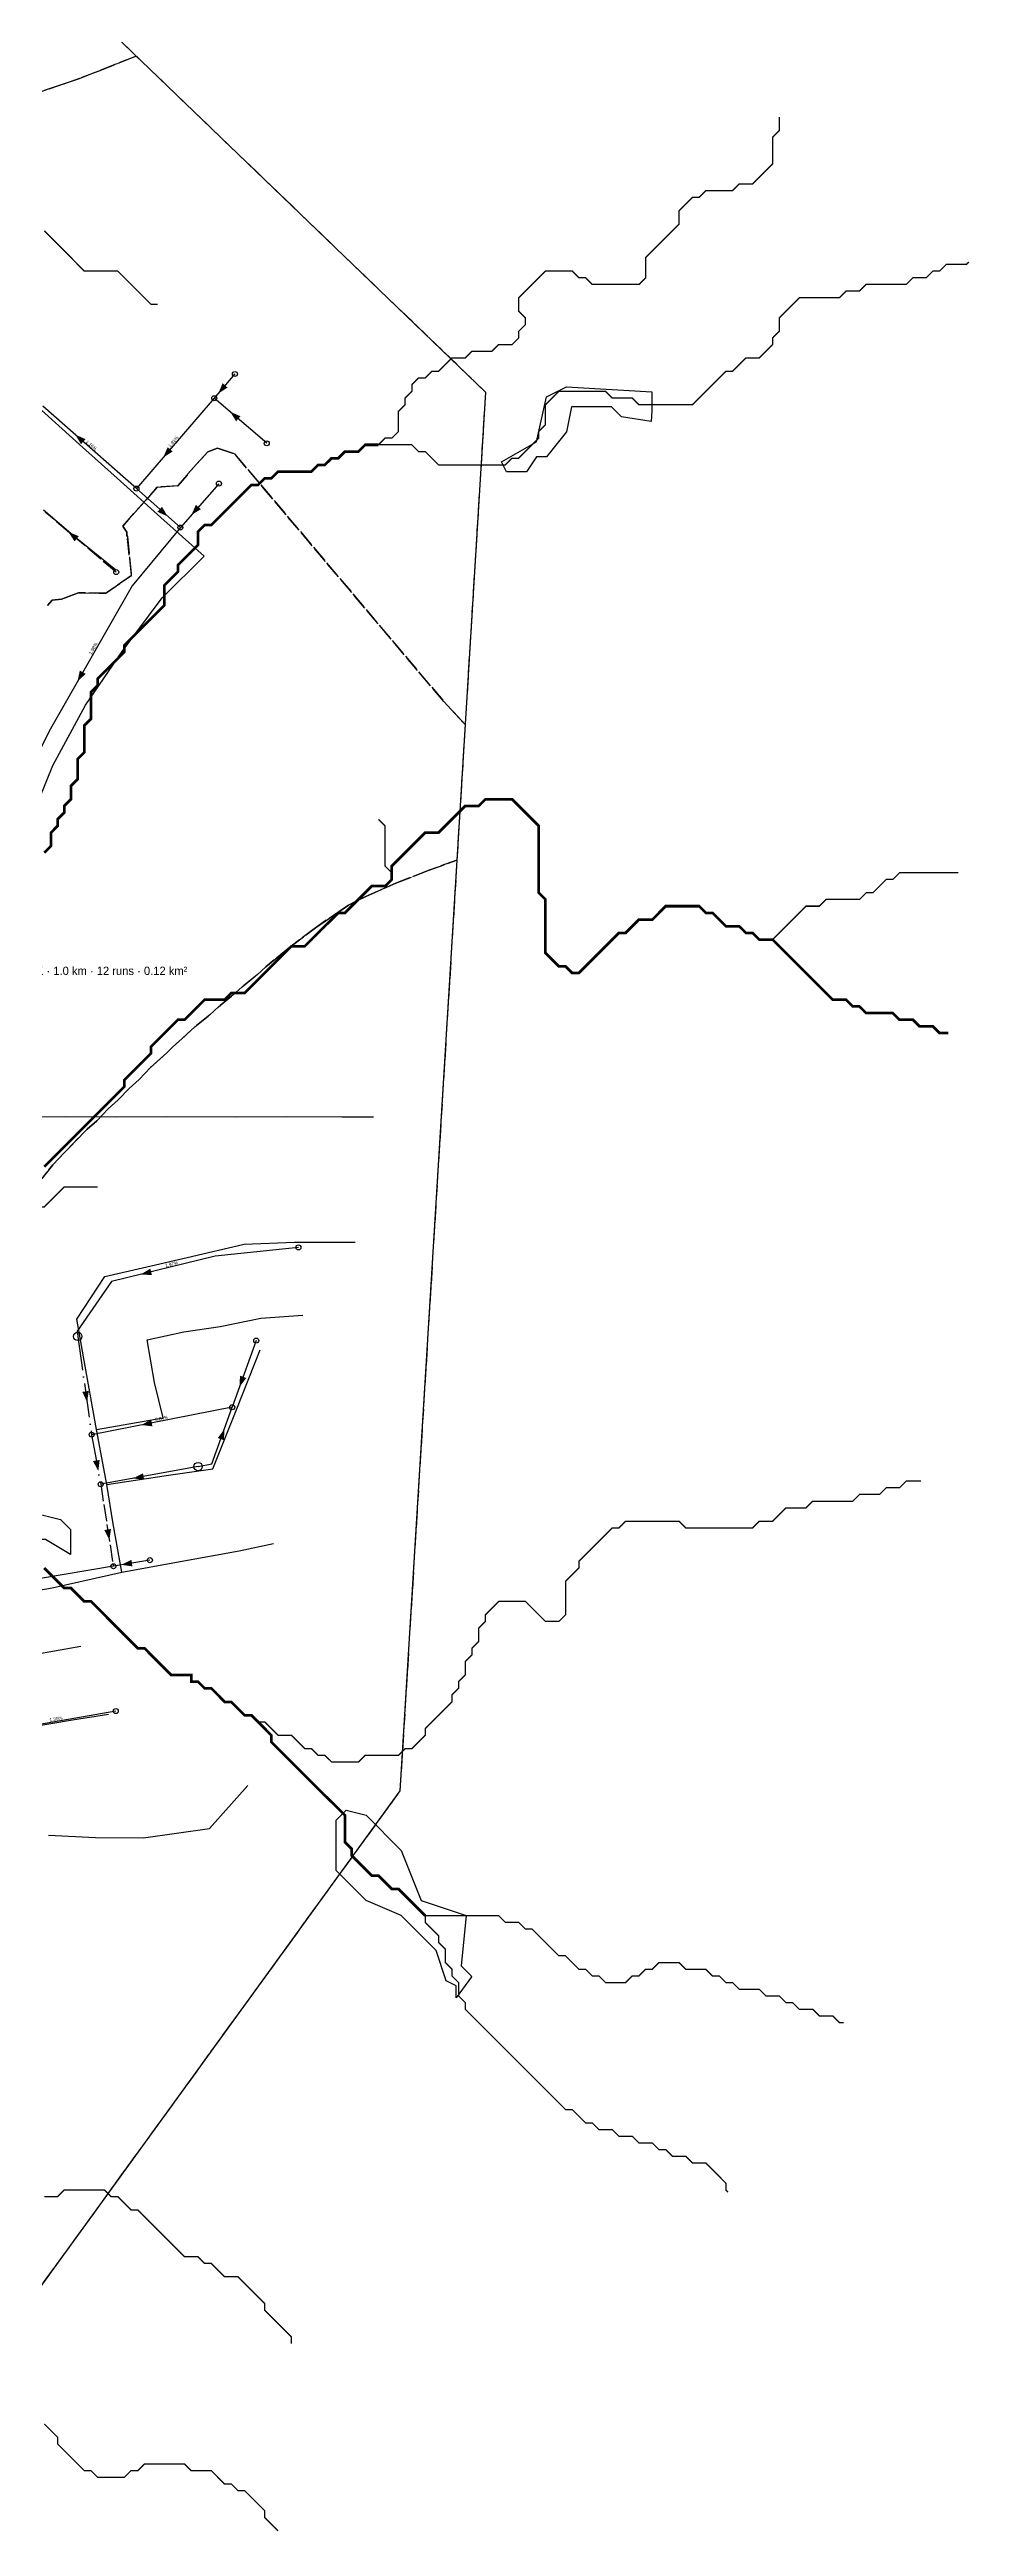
# Model space of a CAD drawing. Header units: metres. Extents: x 442821 to 452274, y 2561971 to 2571293.
# Drawn here: x 451723 to 452274, y 2568303 to 2569786 of the extents above; entities that cross this region are included whole.
import ezdxf
from ezdxf.enums import TextEntityAlignment as Align

# ---------------------------------------------------------------- set-up
doc = ezdxf.new("R2010")
doc.units = ezdxf.units.M
doc.header["$LTSCALE"] = 8
doc.linetypes.add('DASHDOT', pattern=[3.556, 2.54, -0.508, 0, -0.508])
doc.linetypes.add('DASHED', pattern=[1.524, 1.27, -0.254])
for name, color, linetype in [('A_ARROWS', 7, 'Continuous'), ('A_BUILT_2006', 252, 'Continuous'), ('A_CATCH_LABEL', 7, 'Continuous'), ('A_CATCHMENTS', 7, 'Continuous'), ('A_ENVELOPE', 3, 'Continuous'), ('A_GRADIENT', 8, 'Continuous'), ('A_JUNCTIONS', 8, 'Continuous'), ('A_RUNS', 7, 'Continuous'), ('A_STREAMS', 5, 'Continuous'), ('A_WADI', 4, 'Continuous')]:
    doc.layers.add(name, color=color, linetype=linetype)

msp = doc.modelspace()

# ---------------------------------------------------------------- linework, layer by layer
at = {"layer": 'A_ARROWS', "color": 2}
for points in [[(451824.3, 2569579.9), (451826.9, 2569586.1), (451829.9, 2569583.5)], [(451831.4, 2569569), (451837.6, 2569566.3), (451835, 2569563.3)], [(451738.7, 2569555.3), (451744.8, 2569552.6), (451742.1, 2569549.6)], [(451791.3, 2569541.6), (451794, 2569547.8), (451797, 2569545.2)], [(451734.6, 2569497.1), (451740.8, 2569494.5), (451738.2, 2569491.4)], [(451777.9, 2569052.7), (451783.6, 2569056.2), (451784.6, 2569052.3)], [(451837, 2568985.4), (451837.3, 2568992.1), (451841.1, 2568990.7)], [(451745.7, 2568976.3), (451742.9, 2568982.4), (451746.8, 2568983)], [(451778.2, 2568962.6), (451784.1, 2568965.8), (451784.9, 2568961.8)], [(451828, 2568960.2), (451827.7, 2568953.5), (451824, 2568954.8)], [(451752.5, 2568935), (451749.3, 2568941), (451753.3, 2568941.7)], [(451773.3, 2568930.6), (451779.2, 2568933.7), (451780, 2568929.8)], [(451759.1, 2568893.7), (451756.1, 2568899.7), (451760.1, 2568900.4)], [(451766.3, 2568878.9), (451772.3, 2568881.9), (451772.9, 2568878)]]:
    msp.add_solid(points, dxfattribs=at)
at = {"layer": 'A_ARROWS', "color": 1}
for points in [[(451794, 2569506.4), (451787.9, 2569509.1), (451790.6, 2569512.1)], [(451808.2, 2569507.2), (451810.9, 2569513.3), (451813.9, 2569510.7)], [(451740, 2569407.6), (451741.4, 2569414.1), (451744.9, 2569412.1)]]:
    msp.add_solid(points, dxfattribs=at)
at = {"layer": 'A_BUILT_2006', "color": 252}
for points in [[(451741.3, 2569549.4), (451714.2, 2569573.7)], [(451763.8, 2569529.2), (451741.3, 2569549.4)], [(451790, 2569505.7), (451763.8, 2569529.2)], [(451719.6, 2569510.2), (451738.8, 2569493.9)], [(451815.9, 2569482.5), (451790, 2569505.7)], [(451738.8, 2569493.9), (451762.8, 2569474.6)], [(451790.8, 2569457.6), (451815.9, 2569482.5)], [(451766.8, 2569425.5), (451790.8, 2569457.6)], [(451744.8, 2569393.4), (451766.8, 2569425.5)], [(451725.3, 2569357.3), (451744.8, 2569393.4)], [(451708.8, 2569316.8), (451725.3, 2569357.3)], [(451703.1, 2569147), (451733.1, 2569147.2)], [(451733.1, 2569147.2), (451763.2, 2569147)], [(451763.2, 2569147), (451793.2, 2569147.2)], [(451793.2, 2569147.2), (451835.3, 2569147)], [(451835.3, 2569147), (451865.3, 2569147.2)], [(451865.3, 2569147.2), (451898.2, 2569147)], [(451898.2, 2569147), (451917.3, 2569147.1)], [(451781.5, 2569057.2), (451805.7, 2569062.8)], [(451805.7, 2569062.8), (451839.9, 2569070.8)], [(451839.9, 2569070.8), (451869.9, 2569072.1)], [(451869.9, 2569072.1), (451906.2, 2569072)], [(451739.6, 2569026), (451756.4, 2569051.4)], [(451756.4, 2569051.4), (451781.5, 2569057.2)], [(451743.7, 2569003.4), (451739.6, 2569026)], [(451781.8, 2569013.5), (451803.6, 2569018.4)], [(451803.6, 2569018.4), (451825.4, 2569021.6)], [(451825.4, 2569021.6), (451849.7, 2569026.5)], [(451849.7, 2569026.5), (451874.9, 2569028.4)], [(451751.4, 2568959.9), (451743.7, 2569003.4)], [(451786.2, 2568988.1), (451781.8, 2569013.5)], [(451835.4, 2568972.2), (451849.3, 2569007.6)], [(451791.3, 2568966.8), (451786.2, 2568988.1)], [(451821, 2568936.3), (451835.4, 2568972.2)], [(451751.4, 2568959.9), (451791.3, 2568966.8)], [(451757.6, 2568926.9), (451751.4, 2568959.9)], [(451757.6, 2568926.9), (451794.6, 2568932.5)], [(451761.4, 2568903.4), (451757.6, 2568926.9)], [(451794.6, 2568932.5), (451821, 2568936.3)], [(451766.6, 2568874.6), (451761.4, 2568903.4)], [(451801.4, 2568880.9), (451836.8, 2568887.2)], [(451836.8, 2568887.2), (451857.3, 2568891.7)], [(451724.9, 2568865.2), (451766.6, 2568874.6)], [(451766.6, 2568874.6), (451801.4, 2568880.9)], [(451681.4, 2568857.6), (451724.9, 2568865.2)], [(451713.9, 2568825.3), (451742, 2568830.2)], [(451712.2, 2568781.9), (451737, 2568786.2)], [(451737, 2568786.2), (451758.6, 2568789.6)], [(451819.1, 2568721.2), (451842, 2568746.8)], [(451779.5, 2568715.6), (451819.1, 2568721.2)], [(451722.6, 2568717.2), (451750.7, 2568715.8)], [(451750.7, 2568715.8), (451779.5, 2568715.6)]]:
    msp.add_lwpolyline(points, dxfattribs=at)
at = {"layer": 'A_CATCHMENTS', "color": 3, "linetype": 'DASHED'}
msp.add_lwpolyline([(451254.2, 2570283), (451775.2, 2569781.9), (451774.8, 2569781.7), (451741.2, 2569768.4), (451711.6, 2569758.4), (451685.3, 2569751.1), (451660.9, 2569746.2), (451638.4, 2569743.5), (451618.1, 2569743), (451599.6, 2569744.9), (451583.1, 2569749), (451568.6, 2569755.2), (451556, 2569763.6), (451549, 2569770.6), (451544.6, 2569773.5), (451536.9, 2569780.9), (451533.2, 2569783.3), (451524.9, 2569791.2)], dxfattribs=at)
at = {"layer": 'A_CATCHMENTS', "color": 2, "linetype": 'DASHED'}
for points in [[(451711.6, 2569758.4), (451741.2, 2569768.4), (451774.8, 2569781.7), (451775.2, 2569781.9), (451984.3, 2569580.8), (451972.1, 2569381.9), (451959.3, 2569395.6), (451834.1, 2569543.8), (451823.9, 2569547.3), (451818.1, 2569545), (451806, 2569531.9), (451805.7, 2569531), (451800, 2569524.7), (451787.8, 2569523.9), (451767.1, 2569500.5), (451769.5, 2569497), (451769.6, 2569494.9), (451769.9, 2569494.3), (451772.3, 2569471), (451757, 2569460.4), (451740.6, 2569460.6), (451730.5, 2569456.9), (451724.8, 2569456.2), (451722, 2569453.1)], [(451715.4, 2569105.7), (451725.2, 2569118.3), (451745.8, 2569139.7), (451751.5, 2569144.7), (451758.3, 2569151.8), (451764.3, 2569157.1), (451770.9, 2569163.9), (451777, 2569169.4), (451783.8, 2569176.5), (451793.5, 2569185.3), (451796.9, 2569188.7), (451810.3, 2569200.9), (451819.2, 2569208.1), (451824.4, 2569212.9), (451833.3, 2569220.1), (451838.6, 2569224.8), (451847.5, 2569232.1), (451852.7, 2569236.8), (451867.2, 2569248.6), (451882.6, 2569260.2), (451899, 2569271.6), (451902.3, 2569273.6), (451907.2, 2569276.3), (451912.7, 2569278.9), (451930.6, 2569286.8), (451950, 2569294.5), (451967.2, 2569300.6), (451933.1, 2568743.7), (451670.8, 2568382.2)]]:
    msp.add_lwpolyline(points, dxfattribs=at)
at = {"layer": 'A_CATCHMENTS', "color": 1, "linetype": 'DASHED'}
msp.add_lwpolyline([(451722, 2569453.1), (451724.8, 2569456.2), (451730.5, 2569456.9), (451740.6, 2569460.6), (451757, 2569460.4), (451772.3, 2569471), (451769.9, 2569494.3), (451769.6, 2569494.9), (451769.5, 2569497), (451767.1, 2569500.5), (451787.8, 2569523.9), (451800, 2569524.7), (451805.7, 2569531), (451806, 2569531.9), (451818.1, 2569545), (451823.9, 2569547.3), (451834.1, 2569543.8), (451959.3, 2569395.6), (451972.1, 2569381.9), (451967.2, 2569300.6), (451950, 2569294.5), (451930.6, 2569286.8), (451912.7, 2569278.9), (451907.2, 2569276.3), (451902.3, 2569273.6), (451899, 2569271.6), (451882.6, 2569260.2), (451867.2, 2569248.6), (451852.7, 2569236.8), (451847.5, 2569232.1), (451838.6, 2569224.8), (451833.3, 2569220.1), (451824.4, 2569212.9), (451819.2, 2569208.1), (451810.3, 2569200.9), (451796.9, 2569188.7), (451793.5, 2569185.3), (451783.8, 2569176.5), (451777, 2569169.4), (451770.9, 2569163.9), (451764.3, 2569157.1), (451758.3, 2569151.8), (451751.5, 2569144.7), (451745.8, 2569139.7), (451725.2, 2569118.3), (451715.4, 2569105.7)], dxfattribs=at)
at = {"layer": 'A_ENVELOPE', "color": 3}
msp.add_lwpolyline([(450486.8, 2570738.8), (451379.7, 2570566.7), (451254.2, 2570283), (451984.3, 2569580.8), (451933.1, 2568743.7), (451207.7, 2567743.8)], dxfattribs=at)
at = {"layer": 'A_JUNCTIONS'}
for centre in [(451821.9, 2569577.1), (451834.3, 2569591.6), (451853.3, 2569550.1), (451775.3, 2569523), (451824.7, 2569526), (451801.6, 2569499.7), (451763.2, 2569473), (451872.3, 2569068.9), (451847, 2569013.1), (451832.7, 2568973.2), (451748.5, 2568956.8), (451753.9, 2568927.1), (451783.4, 2568881.7), (451761.5, 2568878.1), (451762.9, 2568791.4)]:
    msp.add_circle(centre, 1.5, dxfattribs=at)
at = {"layer": 'A_JUNCTIONS', "color": 30}
for centre in [(451740.2, 2569015.6), (451812.2, 2568937.7)]:
    msp.add_circle(centre, 2.5, dxfattribs=at)
at = {"layer": 'A_RUNS', "color": 2}
for points in [[(451834.3, 2569591.6), (451821.9, 2569577.2)], [(451775.3, 2569523), (451719.3, 2569572.4)], [(451821.9, 2569577.2), (451775.3, 2569523)], [(451853.3, 2569550.1), (451821.9, 2569577.2)], [(451872.3, 2569068.9), (451822.5, 2569063.7), (451760.4, 2569048.4), (451739.8, 2569018.7), (451740.2, 2569015.6)], [(451847, 2569013.1), (451832.7, 2568973.2)], [(451832.7, 2568973.2), (451748.5, 2568956.8)], [(451812.2, 2568937.7), (451820.5, 2568939.3), (451832.7, 2568973.2)], [(451812.2, 2568937.7), (451753.9, 2568927.1)], [(451761.5, 2568878.1), (451675.1, 2568863.6)], [(451783.4, 2568881.7), (451761.5, 2568878.1)], [(451762.9, 2568791.4), (451691.9, 2568778.9)]]:
    msp.add_lwpolyline(points, dxfattribs=at)
at = {"layer": 'A_RUNS', "color": 1}
for points in [[(451775.3, 2569523), (451801.6, 2569499.7)], [(451824.7, 2569525.9), (451801.6, 2569499.7)], [(451801.6, 2569499.7), (451772.7, 2569464.9), (451723, 2569377.8), (451708.2, 2569348)]]:
    msp.add_lwpolyline(points, dxfattribs=at)
at = {"layer": 'A_RUNS', "color": 2, "linetype": 'DASHED'}
for points in [[(451763.2, 2569472.9), (451720.7, 2569508.9)], [(451753.9, 2568927.1), (451761.5, 2568878.1)]]:
    msp.add_lwpolyline(points, dxfattribs=at)
at = {"layer": 'A_RUNS', "color": 2, "linetype": 'DASHDOT'}
for points in [[(451740.2, 2569015.6), (451748.5, 2568956.8)], [(451748.5, 2568956.8), (451753.9, 2568927.1)]]:
    msp.add_lwpolyline(points, dxfattribs=at)
at = {"layer": 'A_STREAMS', "color": 5}
for points, const_width in [([(452160.2, 2569745.3), (452160.2, 2569741.3), (452160.2, 2569737.3), (452156.2, 2569733.3), (452156.2, 2569729.3), (452156.2, 2569725.3), (452156.2, 2569721.3), (452156.2, 2569717.3), (452152.2, 2569713.3), (452148.2, 2569709.3), (452144.2, 2569705.3), (452140.2, 2569705.3), (452136.2, 2569705.3), (452132.2, 2569701.3), (452128.2, 2569701.3), (452124.2, 2569701.3), (452120.2, 2569701.3), (452116.2, 2569701.3), (452112.2, 2569697.3), (452108.2, 2569697.3), (452104.2, 2569693.3), (452100.2, 2569689.3), (452100.2, 2569685.3), (452100.2, 2569681.3), (452096.2, 2569677.3), (452092.2, 2569673.3), (452088.2, 2569669.3), (452084.2, 2569665.3), (452080.2, 2569661.3), (452080.2, 2569657.2), (452080.2, 2569653.2), (452080.2, 2569649.2), (452076.2, 2569645.2), (452072.2, 2569645.2), (452068.2, 2569645.2), (452064.2, 2569645.2), (452060.2, 2569645.2), (452056.2, 2569645.2), (452052.2, 2569645.2), (452048.2, 2569645.2), (452044.2, 2569649.2), (452040.2, 2569649.2), (452036.2, 2569653.2), (452032.2, 2569653.2), (452028.2, 2569653.2), (452024.2, 2569653.2), (452020.2, 2569653.2), (452016.2, 2569649.2), (452012.2, 2569645.2), (452008.2, 2569641.2), (452004.2, 2569637.2), (452004.2, 2569633.2), (452004.2, 2569629.2), (452008.2, 2569625.2), (452008.2, 2569621.2), (452004.2, 2569617.2), (452004.2, 2569613.2), (452000.2, 2569609.2), (451996.2, 2569609.2), (451992.2, 2569609.2), (451988.2, 2569605.2), (451984.2, 2569605.2), (451980.2, 2569605.2), (451976.2, 2569605.2), (451972.2, 2569601.2), (451968.2, 2569601.2), (451964.2, 2569601.2), (451960.2, 2569597.2), (451956.2, 2569593.2), (451952.2, 2569593.2), (451948.2, 2569589.2), (451944.2, 2569589.2), (451940.2, 2569585.2), (451940.2, 2569581.2), (451936.2, 2569577.2), (451936.2, 2569573.2), (451932.2, 2569569.2), (451932.2, 2569565.2), (451932.2, 2569561.2), (451932.2, 2569557.2), (451928.2, 2569553.2), (451924.2, 2569553.2), (451920.2, 2569549.2)], 0.8), ([(451788.1, 2569633.2), (451784.1, 2569633.2), (451780.1, 2569637.2), (451776.1, 2569641.2), (451772.1, 2569645.2), (451768.1, 2569649.2), (451764.1, 2569653.2), (451760.1, 2569653.2), (451756.1, 2569653.2), (451752.1, 2569653.2), (451748.1, 2569653.2), (451744.1, 2569653.2), (451740.1, 2569657.2), (451736.1, 2569661.3), (451732.1, 2569665.3), (451728.1, 2569669.3), (451724.1, 2569673.3), (451720.1, 2569677.3)], 0.8), ([(452273.7, 2569658.7), (452272.2, 2569657.2), (452268.2, 2569657.2), (452264.2, 2569657.2), (452260.2, 2569657.2), (452256.2, 2569653.2), (452252.2, 2569653.2), (452248.2, 2569649.2), (452244.2, 2569649.2), (452240.2, 2569649.2), (452236.2, 2569645.2), (452232.2, 2569645.2), (452228.2, 2569645.2), (452224.2, 2569645.2), (452220.2, 2569645.2), (452216.2, 2569645.2), (452212.2, 2569645.2), (452208.2, 2569641.2), (452204.2, 2569641.2), (452200.2, 2569641.2), (452196.2, 2569637.2), (452192.2, 2569637.2), (452188.2, 2569637.2), (452184.2, 2569637.2), (452180.2, 2569637.2), (452176.2, 2569637.2), (452172.2, 2569637.2), (452168.2, 2569633.2), (452164.2, 2569629.2), (452160.2, 2569625.2), (452160.2, 2569621.2), (452160.2, 2569617.2), (452156.2, 2569613.2), (452156.2, 2569609.2), (452152.2, 2569605.2), (452148.2, 2569601.2), (452144.2, 2569601.2), (452140.2, 2569601.2), (452136.2, 2569597.2), (452132.2, 2569593.2), (452128.2, 2569593.2), (452124.2, 2569589.2), (452120.2, 2569585.2), (452116.2, 2569581.2), (452112.2, 2569577.2), (452108.2, 2569573.2), (452104.2, 2569573.2), (452100.2, 2569573.2), (452096.2, 2569573.2), (452092.2, 2569573.2), (452088.2, 2569573.2), (452084.2, 2569573.2), (452080.2, 2569573.2), (452076.2, 2569573.2), (452072.2, 2569577.2), (452068.2, 2569577.2), (452064.2, 2569577.2), (452060.2, 2569577.2), (452056.2, 2569581.2), (452052.2, 2569581.2), (452048.2, 2569581.2), (452044.2, 2569581.2), (452040.2, 2569581.2), (452036.2, 2569581.2), (452032.2, 2569581.2), (452028.2, 2569581.2), (452024.2, 2569577.2), (452020.2, 2569573.2), (452020.2, 2569569.2), (452020.2, 2569565.2), (452020.2, 2569561.2), (452016.2, 2569557.2), (452016.2, 2569553.2), (452012.2, 2569549.2), (452008.2, 2569545.2), (452004.2, 2569541.2), (452000.2, 2569541.2), (451996.2, 2569537.2), (451992.2, 2569537.2), (451988.2, 2569537.2), (451984.2, 2569537.2), (451980.2, 2569537.2), (451976.2, 2569537.2), (451972.2, 2569537.2), (451968.2, 2569537.2), (451964.2, 2569537.2), (451960.2, 2569537.2), (451956.2, 2569537.2), (451952.2, 2569541.2), (451948.2, 2569545.2), (451944.2, 2569545.2), (451940.2, 2569549.2), (451936.2, 2569549.2), (451932.2, 2569549.2), (451928.2, 2569549.2), (451924.2, 2569549.2), (451920.2, 2569549.2)], 0.8), ([(451920.2, 2569549.2), (451916.2, 2569549.2), (451912.2, 2569549.2), (451908.2, 2569545.2), (451904.2, 2569545.2), (451900.2, 2569545.2), (451896.2, 2569541.2), (451892.2, 2569541.2), (451888.1, 2569537.2), (451884.1, 2569537.2), (451880.1, 2569533.2), (451876.1, 2569533.2), (451872.1, 2569533.2), (451868.1, 2569533.2), (451864.1, 2569533.2), (451860.1, 2569533.2), (451856.1, 2569529.2), (451852.1, 2569529.2), (451848.1, 2569525.2), (451844.1, 2569525.2), (451840.1, 2569521.2), (451836.1, 2569517.2), (451832.1, 2569513.2), (451828.1, 2569509.2), (451824.1, 2569505.2), (451820.1, 2569501.2), (451816.1, 2569501.2), (451812.1, 2569497.2), (451812.1, 2569493.2), (451812.1, 2569489.2), (451808.1, 2569485.2), (451804.1, 2569481.2), (451800.1, 2569477.2), (451800.1, 2569473.2), (451796.1, 2569469.2), (451792.1, 2569465.2), (451792.1, 2569461.2), (451792.1, 2569457.2), (451792.1, 2569453.2), (451788.1, 2569449.2), (451784.1, 2569445.2), (451780.1, 2569441.2), (451776.1, 2569437.2), (451772.1, 2569433.2), (451768.1, 2569429.2), (451768.1, 2569425.2), (451764.1, 2569421.2), (451760.1, 2569417.2), (451756.1, 2569413.2), (451752.1, 2569409.2), (451752.1, 2569405.2), (451748.1, 2569401.2), (451748.1, 2569397.2), (451748.1, 2569393.2), (451748.1, 2569389.2), (451748.1, 2569385.2), (451744.1, 2569381.2), (451744.1, 2569377.2), (451744.1, 2569373.2), (451744.1, 2569369.1), (451744.1, 2569365.1), (451740.1, 2569361.1), (451740.1, 2569357.1), (451740.1, 2569353.1), (451740.1, 2569349.1), (451736.1, 2569345.1), (451736.1, 2569341.1), (451736.1, 2569337.1), (451732.1, 2569333.1), (451732.1, 2569329.1), (451728.1, 2569325.1), (451728.1, 2569321.1), (451724.1, 2569317.1), (451724.1, 2569313.1), (451724.1, 2569309.1), (451720.1, 2569305.1)], 1.6), ([(452156.2, 2569253.1), (452152.2, 2569253.1), (452148.2, 2569253.1), (452144.2, 2569257.1), (452140.2, 2569257.1), (452136.2, 2569261.1), (452132.2, 2569261.1), (452128.2, 2569261.1), (452124.2, 2569265.1), (452120.2, 2569269.1), (452116.2, 2569269.1), (452112.2, 2569273.1), (452108.2, 2569273.1), (452104.2, 2569273.1), (452100.2, 2569273.1), (452096.2, 2569273.1), (452092.2, 2569273.1), (452088.2, 2569269.1), (452084.2, 2569265.1), (452080.2, 2569265.1), (452076.2, 2569265.1), (452072.2, 2569261.1), (452068.2, 2569257.1), (452064.2, 2569257.1), (452060.2, 2569253.1), (452056.2, 2569249.1), (452052.2, 2569245.1), (452048.2, 2569241.1), (452044.2, 2569237.1), (452040.2, 2569233.1), (452036.2, 2569233.1), (452032.2, 2569237.1), (452028.2, 2569237.1), (452024.2, 2569241.1), (452020.2, 2569245.1), (452020.2, 2569249.1), (452020.2, 2569253.1), (452020.2, 2569257.1), (452020.2, 2569261.1), (452020.2, 2569265.1), (452020.2, 2569269.1), (452020.2, 2569273.1), (452020.2, 2569277.1), (452016.2, 2569281.1), (452016.2, 2569285.1), (452016.2, 2569289.1), (452016.2, 2569293.1), (452016.2, 2569297.1), (452016.2, 2569301.1), (452016.2, 2569305.1), (452016.2, 2569309.1), (452016.2, 2569313.1), (452016.2, 2569317.1), (452016.2, 2569321.1), (452012.2, 2569325.1), (452008.2, 2569329.1), (452004.2, 2569333.1), (452000.2, 2569337.1), (451996.2, 2569337.1), (451992.2, 2569337.1), (451988.2, 2569337.1), (451984.2, 2569337.1), (451980.2, 2569333.1), (451976.2, 2569333.1), (451972.2, 2569333.1), (451968.2, 2569329.1), (451964.2, 2569325.1), (451960.2, 2569321.1), (451956.2, 2569317.1), (451952.2, 2569317.1), (451948.2, 2569317.1), (451944.2, 2569313.1), (451940.2, 2569309.1), (451936.2, 2569305.1), (451932.2, 2569301.1), (451928.2, 2569297.1), (451928.2, 2569293.1)], 1.6), ([(451920.2, 2569325.1), (451924.2, 2569321.1), (451924.2, 2569317.1), (451924.2, 2569313.1), (451924.2, 2569309.1), (451924.2, 2569305.1), (451924.2, 2569301.1), (451924.2, 2569297.1), (451928.2, 2569293.1)], 0.8), ([(451928.2, 2569293.1), (451928.2, 2569289.1), (451924.2, 2569285.1), (451920.2, 2569285.1), (451916.2, 2569285.1), (451912.2, 2569281.1), (451908.2, 2569277.1), (451904.2, 2569273.1), (451900.2, 2569269.1), (451896.2, 2569269.1), (451892.2, 2569265.1), (451888.1, 2569261.1), (451884.1, 2569257.1), (451880.1, 2569253.1), (451876.1, 2569249.1), (451872.1, 2569249.1), (451868.1, 2569249.1), (451864.1, 2569245.1), (451860.1, 2569241.1), (451856.1, 2569237.1), (451852.1, 2569233.1), (451848.1, 2569229.1), (451844.1, 2569225.1), (451840.1, 2569221.1), (451836.1, 2569221.1), (451832.1, 2569221.1), (451828.1, 2569217.1), (451824.1, 2569217.1), (451820.1, 2569217.1), (451816.1, 2569217.1), (451812.1, 2569213.1), (451808.1, 2569209.1), (451804.1, 2569205.1), (451800.1, 2569205.1), (451796.1, 2569201.1), (451792.1, 2569197.1), (451788.1, 2569193.1), (451784.1, 2569189.1), (451784.1, 2569185.1), (451780.1, 2569181.1), (451776.1, 2569177.1), (451772.1, 2569173.1), (451768.1, 2569169.1), (451768.1, 2569165.1), (451764.1, 2569161.1), (451760.1, 2569157.1), (451756.1, 2569153.1), (451752.1, 2569149.1), (451748.1, 2569145.1), (451744.1, 2569141.1), (451740.1, 2569137.1), (451736.1, 2569133.1), (451732.1, 2569129.1), (451728.1, 2569125.1), (451724.1, 2569121.1), (451720.1, 2569117.1)], 1.6), ([(452267.3, 2569293.1), (452264.2, 2569293.1), (452260.2, 2569293.1), (452256.2, 2569293.1), (452252.2, 2569293.1), (452248.2, 2569293.1), (452244.2, 2569293.1), (452240.2, 2569293.1), (452236.2, 2569293.1), (452232.2, 2569293.1), (452228.2, 2569289.1), (452224.2, 2569289.1), (452220.2, 2569285.1), (452216.2, 2569281.1), (452212.2, 2569281.1), (452208.2, 2569277.1), (452204.2, 2569277.1), (452200.2, 2569277.1), (452196.2, 2569277.1), (452192.2, 2569277.1), (452188.2, 2569277.1), (452184.2, 2569273.1), (452180.2, 2569273.1), (452176.2, 2569273.1), (452172.2, 2569269.1), (452168.2, 2569265.1), (452164.2, 2569261.1), (452160.2, 2569257.1), (452156.2, 2569253.1)], 0.8), ([(452261.4, 2569197.1), (452260.2, 2569197.1), (452256.2, 2569197.1), (452252.2, 2569201.1), (452248.2, 2569201.1), (452244.2, 2569201.1), (452240.2, 2569205.1), (452236.2, 2569205.1), (452232.2, 2569205.1), (452228.2, 2569209.1), (452224.2, 2569209.1), (452220.2, 2569209.1), (452216.2, 2569209.1), (452212.2, 2569209.1), (452208.2, 2569213.1), (452204.2, 2569213.1), (452200.2, 2569217.1), (452196.2, 2569217.1), (452192.2, 2569217.1), (452188.2, 2569221.1), (452184.2, 2569225.1), (452180.2, 2569229.1), (452176.2, 2569233.1), (452172.2, 2569237.1), (452168.2, 2569241.1), (452164.2, 2569245.1), (452160.2, 2569249.1), (452156.2, 2569253.1)], 1.6), ([(451752.1, 2569105.1), (451748.1, 2569105.1), (451744.1, 2569105.1), (451740.1, 2569105.1), (451736.1, 2569105.1), (451732.1, 2569105.1), (451728.1, 2569101.1), (451724.1, 2569097.1), (451720.1, 2569093.1), (451716.1, 2569093.1), (451712.1, 2569089.1), (451708.1, 2569085.1), (451704.1, 2569081), (451700.1, 2569081), (451696.1, 2569077), (451692.1, 2569073), (451688.1, 2569069), (451684.1, 2569065), (451680.1, 2569065)], 0.8), ([(452245, 2568929), (452244.2, 2568929), (452240.2, 2568929), (452236.2, 2568929), (452232.2, 2568925), (452228.2, 2568925), (452224.2, 2568925), (452220.2, 2568921), (452216.2, 2568921), (452212.2, 2568921), (452208.2, 2568921), (452204.2, 2568917), (452200.2, 2568917), (452196.2, 2568917), (452192.2, 2568917), (452188.2, 2568917), (452184.2, 2568917), (452180.2, 2568917), (452176.2, 2568913), (452172.2, 2568913), (452168.2, 2568913), (452164.2, 2568913), (452160.2, 2568909), (452156.2, 2568905), (452152.2, 2568905), (452148.2, 2568905), (452144.2, 2568901), (452140.2, 2568901), (452136.2, 2568901), (452132.2, 2568901), (452128.2, 2568901), (452124.2, 2568901), (452120.2, 2568901), (452116.2, 2568901), (452112.2, 2568901), (452108.2, 2568901), (452104.2, 2568901), (452100.2, 2568905), (452096.2, 2568905), (452092.2, 2568905), (452088.2, 2568905), (452084.2, 2568905), (452080.2, 2568905), (452076.2, 2568905), (452072.2, 2568905), (452068.2, 2568905), (452064.2, 2568901), (452060.2, 2568901), (452056.2, 2568897), (452052.2, 2568893), (452048.2, 2568889), (452044.2, 2568885), (452040.2, 2568881), (452040.2, 2568877), (452036.2, 2568873), (452032.2, 2568869), (452032.2, 2568865), (452032.2, 2568861), (452032.2, 2568857), (452032.2, 2568853), (452032.2, 2568849), (452028.2, 2568845), (452024.2, 2568845), (452020.2, 2568845), (452016.2, 2568849), (452012.2, 2568853), (452008.2, 2568857), (452004.2, 2568857), (452000.2, 2568857), (451996.2, 2568857), (451992.2, 2568857), (451988.2, 2568853), (451984.2, 2568849), (451984.2, 2568845), (451980.2, 2568841), (451980.2, 2568837), (451980.2, 2568833), (451976.2, 2568829), (451976.2, 2568825), (451972.2, 2568821), (451972.2, 2568817), (451972.2, 2568813), (451968.2, 2568809), (451968.2, 2568805), (451964.2, 2568801), (451964.2, 2568796.9), (451960.2, 2568792.9), (451956.2, 2568788.9), (451952.2, 2568784.9), (451948.2, 2568780.9), (451948.2, 2568776.9), (451944.2, 2568772.9), (451940.2, 2568768.9), (451936.2, 2568768.9), (451932.2, 2568764.9), (451928.2, 2568764.9), (451924.2, 2568764.9), (451920.2, 2568764.9), (451916.2, 2568764.9), (451912.2, 2568764.9), (451908.2, 2568760.9), (451904.2, 2568760.9), (451900.2, 2568760.9), (451896.2, 2568760.9), (451892.2, 2568760.9), (451888.1, 2568764.9), (451884.1, 2568764.9), (451880.1, 2568768.9), (451876.1, 2568768.9), (451872.1, 2568772.9), (451868.1, 2568776.9), (451864.1, 2568776.9), (451860.1, 2568776.9), (451856.1, 2568780.9), (451852.1, 2568784.9), (451848.1, 2568784.9)], 0.8), ([(451848.1, 2568784.9), (451844.1, 2568788.9), (451840.1, 2568788.9), (451836.1, 2568792.9), (451832.1, 2568796.9), (451828.1, 2568796.9), (451824.1, 2568801), (451820.1, 2568805), (451816.1, 2568805), (451812.1, 2568809), (451808.1, 2568809), (451808.1, 2568813), (451804.1, 2568813), (451800.1, 2568813), (451796.1, 2568813), (451792.1, 2568817), (451788.1, 2568821), (451784.1, 2568825), (451780.1, 2568829), (451776.1, 2568829), (451772.1, 2568833), (451768.1, 2568837), (451764.1, 2568841), (451760.1, 2568845), (451756.1, 2568849), (451752.1, 2568853), (451748.1, 2568857), (451744.1, 2568857), (451740.1, 2568861), (451736.1, 2568865), (451732.1, 2568865), (451728.1, 2568869), (451724.1, 2568873), (451720.1, 2568877)], 1.6), ([(451948.2, 2568668.9), (451944.2, 2568672.9), (451940.2, 2568676.9), (451936.2, 2568680.9), (451932.2, 2568684.9), (451928.2, 2568684.9), (451924.2, 2568688.9), (451920.2, 2568692.9), (451916.2, 2568692.9), (451912.2, 2568696.9), (451908.2, 2568700.9), (451904.2, 2568704.9), (451904.2, 2568708.9), (451900.2, 2568712.9), (451900.2, 2568716.9), (451900.2, 2568720.9), (451900.2, 2568724.9), (451900.2, 2568728.9), (451896.2, 2568732.9), (451892.2, 2568736.9), (451888.1, 2568740.9), (451884.1, 2568744.9), (451880.1, 2568748.9), (451876.1, 2568752.9), (451872.1, 2568756.9), (451868.1, 2568760.9), (451864.1, 2568764.9), (451860.1, 2568768.9), (451856.1, 2568772.9), (451856.1, 2568776.9), (451852.1, 2568780.9), (451848.1, 2568784.9)], 1.6), ([(452198.7, 2568604.9), (452196.2, 2568604.9), (452192.2, 2568608.9), (452188.2, 2568608.9), (452184.2, 2568608.9), (452180.2, 2568612.9), (452176.2, 2568612.9), (452172.2, 2568612.9), (452168.2, 2568616.9), (452164.2, 2568616.9), (452160.2, 2568620.9), (452156.2, 2568620.9), (452152.2, 2568620.9), (452148.2, 2568624.9), (452144.2, 2568624.9), (452140.2, 2568624.9), (452136.2, 2568624.9), (452132.2, 2568628.9), (452128.2, 2568628.9), (452124.2, 2568632.9), (452120.2, 2568632.9), (452116.2, 2568636.9), (452112.2, 2568636.9), (452108.2, 2568636.9), (452104.2, 2568636.9), (452100.2, 2568640.9), (452096.2, 2568640.9), (452092.2, 2568640.9), (452088.2, 2568640.9), (452084.2, 2568636.9), (452080.2, 2568636.9), (452076.2, 2568632.9), (452072.2, 2568632.9), (452068.2, 2568628.9), (452064.2, 2568628.9), (452060.2, 2568628.9), (452056.2, 2568628.9), (452052.2, 2568632.9), (452048.2, 2568632.9), (452044.2, 2568636.9), (452040.2, 2568636.9), (452036.2, 2568640.9), (452032.2, 2568644.9), (452028.2, 2568644.9), (452024.2, 2568648.9), (452020.2, 2568652.9), (452016.2, 2568656.9), (452012.2, 2568660.9), (452008.2, 2568660.9), (452004.2, 2568664.9), (452000.2, 2568664.9), (451996.2, 2568664.9), (451992.2, 2568668.9), (451988.2, 2568668.9), (451984.2, 2568668.9), (451980.2, 2568668.9), (451976.2, 2568668.9), (451972.2, 2568668.9), (451968.2, 2568668.9), (451964.2, 2568668.9), (451960.2, 2568668.9), (451956.2, 2568668.9), (451952.2, 2568668.9), (451948.2, 2568668.9)], 0.8), ([(452129.5, 2568503.5), (452128.2, 2568504.8), (452128.2, 2568508.8), (452124.2, 2568512.9), (452120.2, 2568516.9), (452116.2, 2568520.9), (452112.2, 2568520.9), (452108.2, 2568520.9), (452104.2, 2568524.9), (452100.2, 2568524.9), (452096.2, 2568524.9), (452092.2, 2568528.9), (452088.2, 2568528.9), (452084.2, 2568532.9), (452080.2, 2568532.9), (452076.2, 2568532.9), (452072.2, 2568536.9), (452068.2, 2568536.9), (452064.2, 2568536.9), (452060.2, 2568540.9), (452056.2, 2568540.9), (452052.2, 2568540.9), (452048.2, 2568544.9), (452044.2, 2568544.9), (452040.2, 2568548.9), (452036.2, 2568552.9), (452032.2, 2568552.9), (452028.2, 2568556.9), (452024.2, 2568560.9), (452020.2, 2568564.9), (452016.2, 2568568.9), (452012.2, 2568572.9), (452008.2, 2568576.9), (452004.2, 2568580.9), (452000.2, 2568584.9), (451996.2, 2568588.9), (451992.2, 2568592.9), (451988.2, 2568596.9), (451984.2, 2568600.9), (451980.2, 2568604.9), (451976.2, 2568608.9), (451972.2, 2568612.9), (451972.2, 2568616.9), (451968.2, 2568620.9), (451968.2, 2568624.9), (451968.2, 2568628.9), (451964.2, 2568632.9), (451964.2, 2568636.9), (451960.2, 2568640.9), (451960.2, 2568644.9), (451960.2, 2568648.9), (451956.2, 2568652.9), (451956.2, 2568656.9), (451952.2, 2568660.9), (451948.2, 2568664.9), (451948.2, 2568668.9)], 0.8), ([(451868.1, 2568412.8), (451868.1, 2568416.8), (451864.1, 2568420.8), (451860.1, 2568424.8), (451856.1, 2568428.8), (451852.1, 2568432.8), (451852.1, 2568436.8), (451848.1, 2568440.8), (451844.1, 2568444.8), (451840.1, 2568448.8), (451836.1, 2568452.8), (451832.1, 2568452.8), (451828.1, 2568452.8), (451824.1, 2568456.8), (451820.1, 2568460.8), (451816.1, 2568460.8), (451812.1, 2568464.8), (451808.1, 2568464.8), (451804.1, 2568464.8), (451800.1, 2568468.8), (451796.1, 2568472.8), (451792.1, 2568476.8), (451788.1, 2568480.8), (451784.1, 2568484.8), (451780.1, 2568488.8), (451776.1, 2568492.8), (451772.1, 2568492.8), (451768.1, 2568496.8), (451764.1, 2568500.8), (451760.1, 2568500.8), (451756.1, 2568504.8), (451752.1, 2568504.8), (451748.1, 2568504.8), (451744.1, 2568504.8), (451740.1, 2568504.8), (451736.1, 2568504.8), (451732.1, 2568504.8), (451728.1, 2568500.8), (451724.1, 2568500.8), (451720.1, 2568500.8)], 0.8), ([(451860.1, 2568300.8), (451856.1, 2568304.8), (451852.1, 2568308.8), (451852.1, 2568312.8), (451848.1, 2568316.8), (451844.1, 2568320.8), (451840.1, 2568324.8), (451836.1, 2568324.8), (451832.1, 2568328.8), (451828.1, 2568328.8), (451824.1, 2568332.8), (451820.1, 2568336.8), (451816.1, 2568336.8), (451812.1, 2568336.8), (451808.1, 2568336.8), (451804.1, 2568340.8), (451800.1, 2568340.8), (451796.1, 2568340.8), (451792.1, 2568340.8), (451788.1, 2568340.8), (451784.1, 2568340.8), (451780.1, 2568340.8), (451776.1, 2568336.8), (451772.1, 2568336.8), (451768.1, 2568332.8), (451764.1, 2568332.8), (451760.1, 2568332.8), (451756.1, 2568332.8), (451752.1, 2568332.8), (451748.1, 2568336.8), (451744.1, 2568336.8), (451740.1, 2568340.8), (451736.1, 2568344.8), (451732.1, 2568348.8), (451728.1, 2568352.8), (451728.1, 2568356.8), (451724.1, 2568360.8), (451720.1, 2568364.8)], 0.8)]:
    msp.add_lwpolyline(points, dxfattribs=dict(at, const_width=const_width))
at = {"layer": 'A_WADI', "color": 4}
for points in [[(452065.8, 2569566), (452059.8, 2569572), (452035.8, 2569572), (452032.8, 2569557), (452020.8, 2569542), (452014.8, 2569542), (452008.8, 2569533), (451996.8, 2569533), (451993.8, 2569539), (452014.8, 2569551), (452020.8, 2569578), (452032.8, 2569584), (452083.8, 2569581), (452083.8, 2569569.6), (452083.4, 2569563.1), (452065.8, 2569566)], [(451729.8, 2568906), (451735.8, 2568900), (451735.8, 2568885), (451720.8, 2568894), (451696.8, 2568894), (451678.8, 2568903), (451687.8, 2568906), (451693.8, 2568903), (451705.8, 2568912), (451729.8, 2568906)], [(451966.8, 2568627), (451960.8, 2568630), (451954.8, 2568648), (451933.8, 2568669), (451912.8, 2568678), (451894.8, 2568696), (451894.8, 2568726), (451900.8, 2568732), (451912.8, 2568729), (451933.8, 2568708), (451945.8, 2568678), (451972.8, 2568669), (451969.8, 2568639), (451975.8, 2568633), (451976, 2568632.4), (451966.8, 2568619.8), (451966.8, 2568627)]]:
    msp.add_lwpolyline(points, close=True, dxfattribs=at)

# ---------------------------------------------------------------- texts
at = {"layer": 'A_CATCH_LABEL', "color": 1}
msp.add_text('C33 · SINK · 1.0 km · 12 runs · 0.12 km²', height=5, dxfattribs=at).set_placement((451745.8, 2569234.4), align=Align.MIDDLE_CENTER)
at = {"layer": 'A_GRADIENT', "color": 2}
for s, rotation, p in [('1.16%', 318.5288, (451747.3, 2569547.7)), ('1.91%', 49.3012, (451798.6, 2569550.1)), ('1.97%', 13.8033, (451796.7, 2569057.3)), ('0.84%', 11.0111, (451790.6, 2568965)), ('1.30%', 9.9744, (451727.4, 2568785.1))]:
    msp.add_text(s, height=2, rotation=rotation, dxfattribs=at).set_placement(p, align=Align.BOTTOM_CENTER)
at = {"layer": 'A_GRADIENT', "color": 1}
msp.add_text('1.98%', height=2, rotation=60.3466, dxfattribs=at).set_placement((451750.8, 2569426.6), align=Align.BOTTOM_CENTER)

doc.saveas('drawing.dxf')
